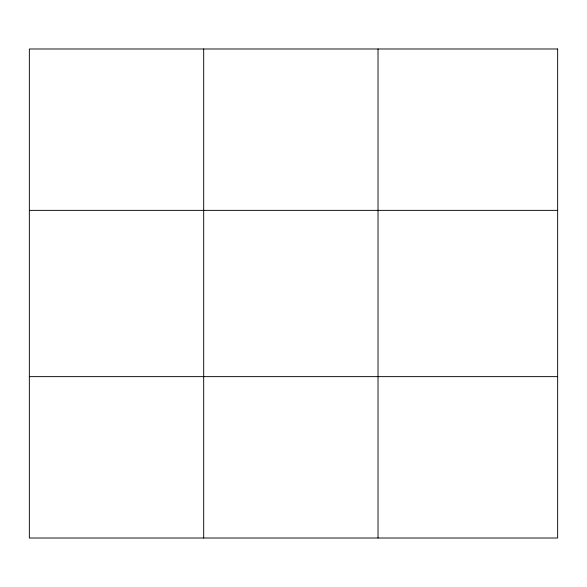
<?xml version="1.0" encoding="UTF-8"?>
<svg xmlns="http://www.w3.org/2000/svg" width="587" height="587" viewBox="0 0 587 587"><rect width="100%" height="100%" fill="white"/><g stroke="black" fill="none" stroke-linecap="round" stroke-linejoin="round"><path stroke-width="0.88" d="M203.689 538.015L203.689 48.985M378.028 538.015L378.028 48.985M29.35 210.366L557.65 210.366M29.35 376.634L557.65 376.634M557.65 48.985L557.65 538.015L29.35 538.015L29.35 48.985L557.65 48.985"/></g></svg>
